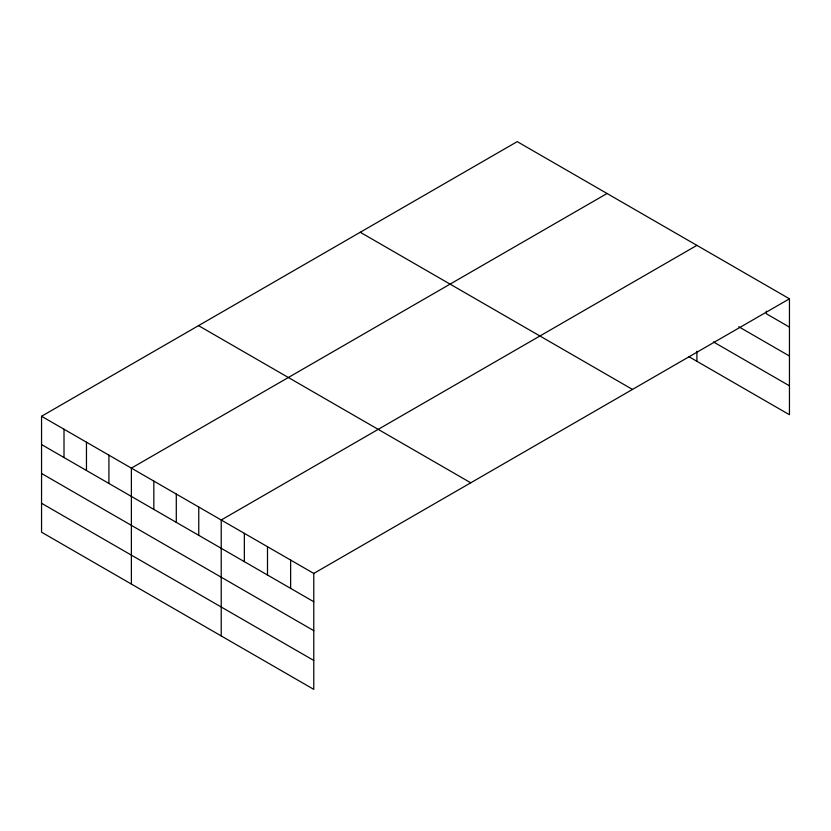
<?xml version="1.0" encoding="UTF-8"?>
<svg xmlns="http://www.w3.org/2000/svg" width="831" height="831" viewBox="0 0 831 831"><rect width="100%" height="100%" fill="white"/><g stroke="black" fill="none" stroke-linecap="round" stroke-linejoin="round"><path stroke-width="1.25" d="M41.55 416.269L313.775 573.432L313.775 689.366L41.55 532.193L41.55 416.269L517.225 141.634L789.45 298.807L789.45 414.731L689.034 356.759M607.056 193.498L131.381 468.133L131.381 584.058M696.897 245.363L221.223 519.998L221.223 635.923M313.775 573.432L789.45 298.807M789.45 327.102L766.307 313.744L766.307 311.178M738.769 326.76L789.45 356.021M713.424 341.925L789.45 385.813M360.249 232.264L632.474 389.427M198.526 325.638L470.751 482.811M41.55 444.564L313.775 601.737M41.55 473.483L313.775 630.656M41.55 503.274L313.775 660.448M696.897 351.243L696.897 361.298M290.632 560.073L290.632 588.379M267.499 546.715L267.499 575.021M244.356 533.357L244.356 561.663M198.765 507.035L198.765 535.33M176.297 494.061L176.297 522.367M153.839 481.097L153.839 509.403M108.923 455.17L108.923 483.465M86.466 442.196L86.466 470.502M64.008 429.232L64.008 457.538"/></g></svg>
